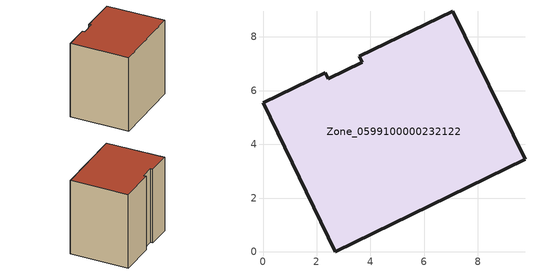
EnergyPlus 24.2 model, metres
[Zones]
Zone_0599100000232122
 floor ground (C_G): 0,5.54 2.31,6.66 2.42,6.44 3.69,7.07 3.59,7.28 7.07,8.96 9.75,3.45 2.69,0 z0
 wall outside (C_F): 2.69,0 9.75,3.45 7.07,8.96 3.59,7.28 3.69,7.07 2.42,6.44 2.31,6.66 0,5.54 2.69,0 z0:8.09
 roof outside (C_R): 3.69,7.07 2.42,6.44 2.31,6.66 0,5.54 2.69,0 9.75,3.45 7.07,8.96 3.59,7.28 z8.09
[BUILDING]
Pand.0599100000232122: North Axis=0; Terrain=City; Loads Convergence Tolerance Value=0.04; Temperature Convergence Tolerance Value=0.4; Solar Distribution=FullExterior; Maximum Number of Warmup Days=25; Minimum Number of Warmup Days=1
[Site:Location]
Rotterdam.The.Hague.AP_ZH_NLD Design_Conditions: Latitude=51.96; Longitude=4.45; Time Zone=1; Elevation=-4.5
[SITE:GROUNDTEMPERATURE:BUILDINGSURFACE]
18, 18, 18, 18, 18, 18, 18, 18, 18, 18, 18, 18
[MATERIAL] Thermal Absorptance=0.9; Solar Absorptance=0.7; Visible Absorptance=0.7
Name | Roughness | Thickness | Conductivity | Density | Specific Heat
G.TC.1965-1974 | MediumSmooth | 0.15 | 0.882353 | 540 | 1210
F.TC.1965-1974 | Rough | 0.3 | 0.697674 | 1920 | 840
R.TC.1965-1974 | MediumRough | 0.2 | 0.232558 | 1500 | 1000
[CONSTRUCTION]
C_G: G.TC.1965-1974
C_F: F.TC.1965-1974
C_R: R.TC.1965-1974
[ZONE]
Zone_0599100000232122: Type=1; Multiplier=1; Ceiling Height=Autocalculate; Volume=Autocalculate; Floor Area=autocalculate; Part of Total Floor Area=Yes
[ZONEINFILTRATION:DESIGNFLOWRATE]
Infil_Zone_0599100000232122: Zone or ZoneList or Space or SpaceList=Zone_0599100000232122; Schedule=AlwaysOn; Design Flow Rate Calculation Method=Flow/Area; Flow Rate per Floor Area=0.003; Constant Term Coefficient=1; Temperature Term Coefficient=0; Velocity Term Coefficient=0; Velocity Squared Term Coefficient=0
[HVACTEMPLATE:ZONE:IDEALLOADSAIRSYSTEM]
Zone_0599100000232122: Maximum Heating Supply Air Temperature=50; Minimum Cooling Supply Air Temperature=13; Maximum Heating Supply Air Humidity Ratio=0.0156; Minimum Cooling Supply Air Humidity Ratio=0.0077; Heating Limit=NoLimit; Cooling Limit=NoLimit; Dehumidification Control Type=ConstantSensibleHeatRatio; Cooling Sensible Heat Ratio=0.7; Dehumidification Setpoint=60; Humidification Control Type=None; Humidification Setpoint=30; Outdoor Air Method=None; Outdoor Air Flow Rate per Person=0.00944; Outdoor Air Flow Rate per Zone Floor Area=0; Outdoor Air Flow Rate per Zone=0; Demand Controlled Ventilation Type=None; Outdoor Air Economizer Type=NoEconomizer; Heat Recovery Type=None; Sensible Heat Recovery Effectiveness=0.7; Latent Heat Recovery Effectiveness=0.65
[ZONECONTROL:THERMOSTAT]
ThermostatControl_Zone_0599100000232122: Zone or ZoneList=Zone_0599100000232122; Control Type Schedule=DualSetpointControlType; Control 1=Thermostat_Zone_0599100000232122; Temperature Difference Between Cutout And Setpoint=0
[THERMOSTATSETPOINT:DUALSETPOINT]
Thermostat_Zone_0599100000232122: Heating Setpoint Temperature Schedule=HeatingSetpoint_Zone_0599100000232122; Cooling Setpoint Temperature Schedule=CoolingSetpoint_Zone_0599100000232122
[SCHEDULE:COMPACT]
HeatingSetpoint_Zone_0599100000232122: Through: 12/31, For: AllDays, Until: 24:00, 21
CoolingSetpoint_Zone_0599100000232122: Through: 12/31, For: AllDays, Until: 24:00, 24
DualSetpointControlType: Through: 12/31, For: AllDays, Until: 24:00, 4
AlwaysOn: Through: 12/31, For: AllDays, Until: 24:00, 1
